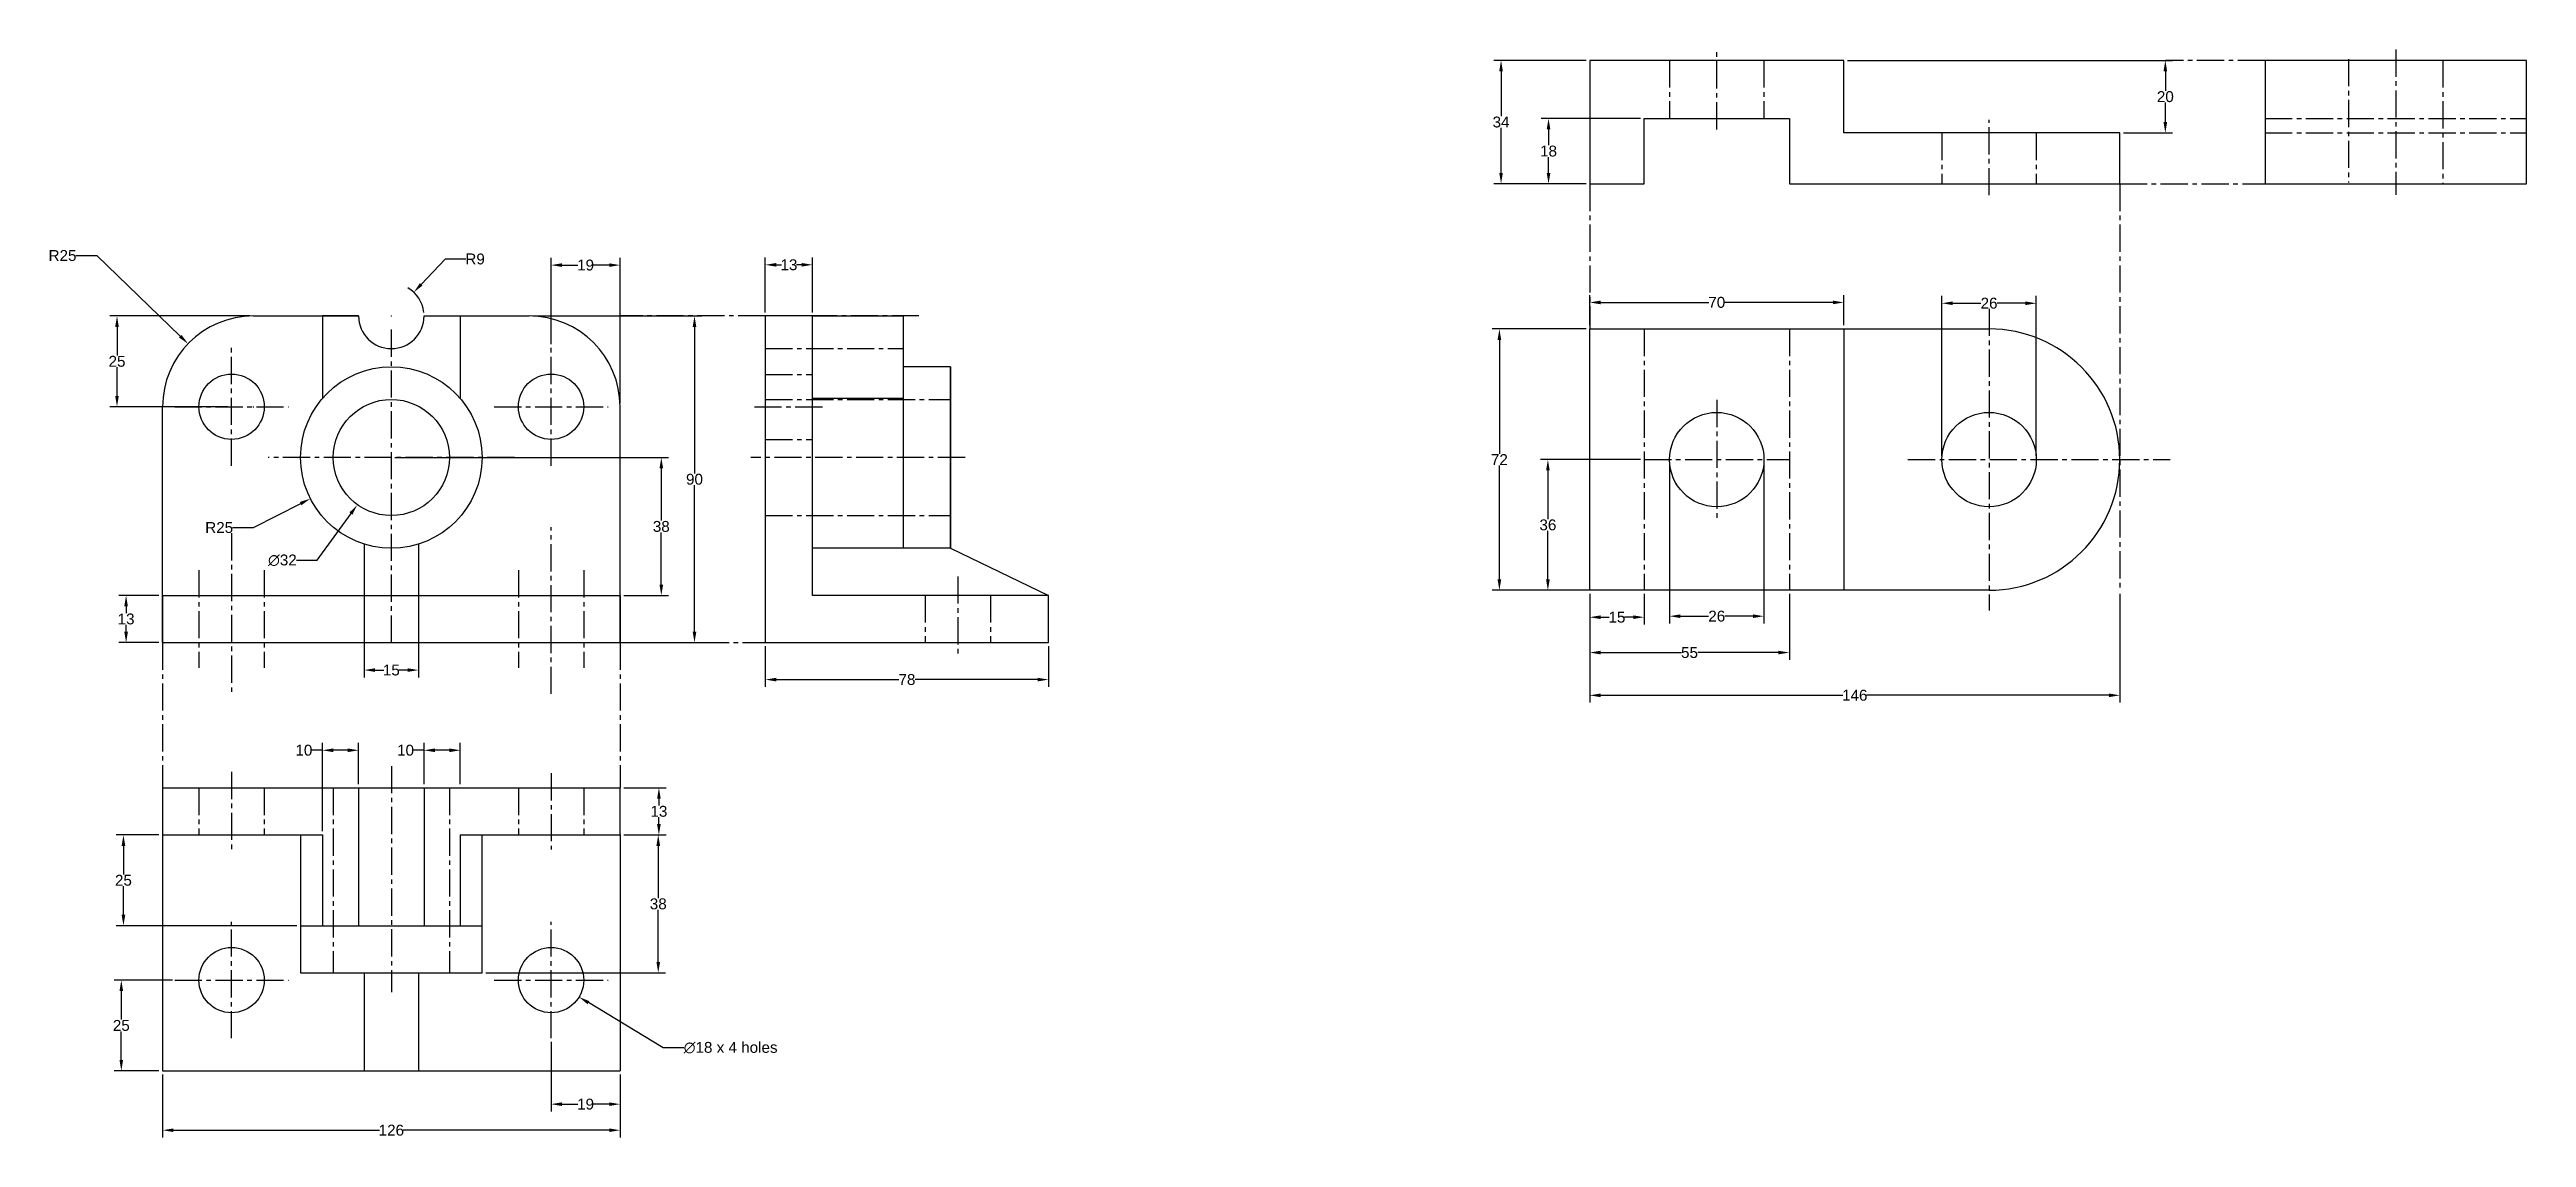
# Model space of a CAD drawing. Header units: inches. Extents: x -82 to 601, y -177 to 122.
import ezdxf

# ---------------------------------------------------------------- set-up
doc = ezdxf.new("R2010")
doc.units = ezdxf.units.IN
doc.header["$LTSCALE"] = 10
doc.header["$MEASUREMENT"] = 0
doc.linetypes.add('CENTER2', pattern=[1.125, 0.75, -0.125, 0.125, -0.125])
doc.layers.add('Center', color=121, linetype='CENTER2')
doc.layers.add('hidden', color=255, linetype='CENTER2')
doc.styles.get("Standard").update_dxf_attribs({"font": 'arial.ttf'})
doc.dimstyles.get("Standard").update_dxf_attribs({"dimtxt": 3, "dimasz": 3, "dimexe": 2, "dimexo": 1, "dimgap": 0.09, "dimtad": 0, "dimtih": 1, "dimtoh": 1, "dimdec": 0, "dimzin": 0, "dimdsep": 46, "dimtxsty": 'Standard', "dimcen": 0.09, "dimclrd": 3, "dimclre": 3, "dimclrt": 2, "dimadec": 0, "dimazin": 0, "dimtfac": 1, "dimtdec": 0, "dimtofl": 0, "dimtmove": 0, "dimatfit": 3, "dimfxl": 10, "dimtfillclr": 2, "dimtolj": 1, "dimtzin": 0, "dimlwd": -1, "dimarcsym": 1})

# ---------------------------------------------------------------- blocks, each defined once
blk = doc.blocks.new('*D1')
at = {"layer": 'Defpoints', "color": 0, "transparency": 16777216}
for p in [(-60.56, -28), (-50.51, -28), (-50.51, -41)]:
    blk.add_point(p, dxfattribs=at)
at = {"layer": 'hidden', "color": 3, "linetype": 'Continuous', "lineweight": -2, "transparency": 16777216}
for p, q in [((-51.51, -28), (-62.56, -28)), ((-51.51, -41), (-62.56, -41))]:
    blk.add_line(p, q, dxfattribs=at)
at = {"layer": 'hidden', "color": 3, "linetype": 'Continuous', "transparency": 16777216}
for p, q in [((-60.56, -31), (-60.56, -32.88)), ((-60.56, -38), (-60.56, -36.13))]:
    blk.add_line(p, q, dxfattribs=at)
at = {"layer": 'hidden', "color": 3, "transparency": 16777216}
for points in [[(-61.06, -31), (-60.06, -31), (-60.56, -28)], [(-61.06, -38), (-60.06, -38), (-60.56, -41)]]:
    blk.add_solid(points, dxfattribs=at)
at = {"layer": 'hidden', "color": 2, "transparency": 16777216, "insert": (-60.56, -34.5), "char_height": 3, "attachment_point": 5}
blk.add_mtext('\\A1;13', dxfattribs=at)
blk = doc.blocks.new('*D2')
at = {"layer": 'Defpoints', "color": 0, "transparency": 16777216}
for p in [(50.49, 49), (95.98, 49), (75.49, -41)]:
    blk.add_point(p, dxfattribs=at)
at = {"layer": 'hidden', "color": 3, "linetype": 'Continuous', "lineweight": -2, "transparency": 16777216}
for p, q in [((51.49, 49), (97.98, 49)), ((76.49, -41), (97.98, -41))]:
    blk.add_line(p, q, dxfattribs=at)
at = {"layer": 'hidden', "color": 3, "linetype": 'Continuous', "transparency": 16777216}
for p, q in [((95.98, 46), (95.98, 5.62)), ((95.98, -38), (95.98, 2.37))]:
    blk.add_line(p, q, dxfattribs=at)
at = {"layer": 'hidden', "color": 3, "transparency": 16777216}
for points in [[(95.48, 46), (96.48, 46), (95.98, 49)], [(95.48, -38), (96.48, -38), (95.98, -41)]]:
    blk.add_solid(points, dxfattribs=at)
at = {"layer": 'hidden', "color": 2, "transparency": 16777216, "insert": (95.98, 4), "char_height": 3, "attachment_point": 5}
blk.add_mtext('\\A1;90', dxfattribs=at)
blk = doc.blocks.new('*D3')
at = {"layer": 'Defpoints', "color": 0, "transparency": 16777216}
for p in [(-43.49, 41.36), (-25.51, 24)]:
    blk.add_point(p, dxfattribs=at)
at = {"layer": 'hidden', "color": 3, "linetype": 'Continuous', "transparency": 16777216}
for p, q in [((-74.39, 65.65), (-68.66, 65.65)), ((-68.66, 65.65), (-45.65, 43.44))]:
    blk.add_line(p, q, dxfattribs=at)
at = {"layer": 'hidden', "color": 3, "lineweight": -2, "transparency": 16777216}
for p, q in [((-25.6, 24), (-25.42, 24)), ((-25.51, 23.91), (-25.51, 24.09))]:
    blk.add_line(p, q, dxfattribs=at)
at = {"layer": 'hidden', "color": 3, "transparency": 16777216}
blk.add_solid([(-45.31, 43.8), (-46, 43.08), (-43.49, 41.36)], dxfattribs=at)
at = {"layer": 'hidden', "color": 2, "transparency": 16777216, "insert": (-78.07, 65.65), "char_height": 3, "attachment_point": 5}
blk.add_mtext('\\A1;R25', dxfattribs=at)
blk = doc.blocks.new('*D4')
at = {"layer": 'Defpoints', "color": 0, "transparency": 16777216}
for p in [(-63.06, 49), (-25.51, 49), (-31.51, 24)]:
    blk.add_point(p, dxfattribs=at)
at = {"layer": 'hidden', "color": 3, "linetype": 'Continuous', "lineweight": -2, "transparency": 16777216}
for p, q in [((-26.51, 49), (-65.06, 49)), ((-32.51, 24), (-65.06, 24))]:
    blk.add_line(p, q, dxfattribs=at)
at = {"layer": 'hidden', "color": 3, "linetype": 'Continuous', "transparency": 16777216}
for p, q in [((-63.06, 46), (-63.06, 38.12)), ((-63.06, 27), (-63.06, 34.87))]:
    blk.add_line(p, q, dxfattribs=at)
at = {"layer": 'hidden', "color": 3, "transparency": 16777216}
for points in [[(-63.56, 46), (-62.56, 46), (-63.06, 49)], [(-63.56, 27), (-62.56, 27), (-63.06, 24)]]:
    blk.add_solid(points, dxfattribs=at)
at = {"layer": 'hidden', "color": 2, "transparency": 16777216, "insert": (-63.06, 36.5), "char_height": 3, "attachment_point": 5}
blk.add_mtext('\\A1;25', dxfattribs=at)
blk = doc.blocks.new('*D5')
at = {"layer": 'Defpoints', "color": 0, "transparency": 16777216}
for p in [(75.49, 63.02), (56.49, 40.26), (75.49, 24)]:
    blk.add_point(p, dxfattribs=at)
at = {"layer": 'hidden', "color": 3, "linetype": 'Continuous', "lineweight": -2, "transparency": 16777216}
for p, q in [((56.49, 41.26), (56.49, 65.02)), ((75.49, 25), (75.49, 65.02))]:
    blk.add_line(p, q, dxfattribs=at)
at = {"layer": 'hidden', "color": 3, "linetype": 'Continuous', "transparency": 16777216}
for p, q in [((59.49, 63.02), (63.89, 63.02)), ((72.49, 63.02), (68.09, 63.02))]:
    blk.add_line(p, q, dxfattribs=at)
at = {"layer": 'hidden', "color": 3, "transparency": 16777216}
for points in [[(59.49, 63.52), (59.49, 62.52), (56.49, 63.02)], [(72.49, 63.52), (72.49, 62.52), (75.49, 63.02)]]:
    blk.add_solid(points, dxfattribs=at)
at = {"layer": 'hidden', "color": 2, "transparency": 16777216, "insert": (65.99, 63.02), "char_height": 3, "attachment_point": 5}
blk.add_mtext('\\A1;19', dxfattribs=at)
blk = doc.blocks.new('*D6')
at = {"layer": 'Defpoints', "color": 0, "transparency": 16777216}
for p in [(4.99, -20.93), (19.99, -20.93), (19.99, -48.57)]:
    blk.add_point(p, dxfattribs=at)
at = {"layer": 'hidden', "color": 3, "linetype": 'Continuous', "lineweight": -2, "transparency": 16777216}
for p, q in [((4.99, -21.93), (4.99, -50.57)), ((19.99, -21.93), (19.99, -50.57))]:
    blk.add_line(p, q, dxfattribs=at)
at = {"layer": 'hidden', "color": 3, "linetype": 'Continuous', "transparency": 16777216}
for p, q in [((7.99, -48.57), (10.38, -48.57)), ((16.99, -48.57), (14.6, -48.57))]:
    blk.add_line(p, q, dxfattribs=at)
at = {"layer": 'hidden', "color": 3, "transparency": 16777216}
for points in [[(7.99, -48.07), (7.99, -49.07), (4.99, -48.57)], [(16.99, -48.07), (16.99, -49.07), (19.99, -48.57)]]:
    blk.add_solid(points, dxfattribs=at)
at = {"layer": 'hidden', "color": 2, "transparency": 16777216, "insert": (12.49, -48.57), "char_height": 3, "attachment_point": 5}
blk.add_mtext('\\A1;15', dxfattribs=at)
blk = doc.blocks.new('*D7')
at = {"layer": 'Defpoints', "color": 0, "transparency": 16777216}
for p in [(12.49, 10), (86.84, 10), (75.49, -28)]:
    blk.add_point(p, dxfattribs=at)
at = {"layer": 'hidden', "color": 3, "linetype": 'Continuous', "lineweight": -2, "transparency": 16777216}
for p, q in [((13.49, 10), (88.84, 10)), ((76.49, -28), (88.84, -28))]:
    blk.add_line(p, q, dxfattribs=at)
at = {"layer": 'hidden', "color": 3, "linetype": 'Continuous', "transparency": 16777216}
for p, q in [((86.84, 7), (86.84, -7.38)), ((86.84, -25), (86.84, -10.63))]:
    blk.add_line(p, q, dxfattribs=at)
at = {"layer": 'hidden', "color": 3, "transparency": 16777216}
for points in [[(86.34, 7), (87.34, 7), (86.84, 10)], [(86.34, -25), (87.34, -25), (86.84, -28)]]:
    blk.add_solid(points, dxfattribs=at)
at = {"layer": 'hidden', "color": 2, "transparency": 16777216, "insert": (86.84, -9), "char_height": 3, "attachment_point": 5}
blk.add_mtext('\\A1;38', dxfattribs=at)
blk = doc.blocks.new('*D8')
at = {"layer": 'Defpoints', "color": 0, "transparency": 16777216}
for p in [(12.49, 10), (-9.8, -1.32)]:
    blk.add_point(p, dxfattribs=at)
at = {"layer": 'hidden', "color": 3, "lineweight": -2, "transparency": 16777216}
for p, q in [((12.4, 10), (12.58, 10)), ((12.49, 9.91), (12.49, 10.09))]:
    blk.add_line(p, q, dxfattribs=at)
at = {"layer": 'hidden', "color": 3, "linetype": 'Continuous', "transparency": 16777216}
for p, q in [((-25.5, -9.3), (-12.47, -2.68)), ((-31.23, -9.3), (-25.5, -9.3))]:
    blk.add_line(p, q, dxfattribs=at)
at = {"layer": 'hidden', "color": 3, "transparency": 16777216}
blk.add_solid([(-12.7, -2.24), (-12.25, -3.13), (-9.8, -1.32)], dxfattribs=at)
at = {"layer": 'hidden', "color": 2, "transparency": 16777216, "insert": (-34.92, -9.3), "char_height": 3, "attachment_point": 5}
blk.add_mtext('\\A1;R25', dxfattribs=at)
blk = doc.blocks.new('*D10')
at = {"color": 3, "linetype": 'Continuous', "transparency": 16777216}
for p, q in [((-6.51, -70.66), (-9.51, -70.66)), ((0.49, -70.66), (-3.51, -70.66))]:
    blk.add_line(p, q, dxfattribs=at)
at = {"color": 3, "linetype": 'Continuous', "lineweight": -2, "transparency": 16777216}
for p, q in [((-6.51, -93), (-6.51, -68.66)), ((3.49, -80), (3.49, -68.66))]:
    blk.add_line(p, q, dxfattribs=at)
at = {"color": 3, "transparency": 16777216}
for points in [[(-3.51, -70.16), (-3.51, -71.16), (-6.51, -70.66)], [(0.49, -70.16), (0.49, -71.16), (3.49, -70.66)]]:
    blk.add_solid(points, dxfattribs=at)
at = {"layer": 'Defpoints', "color": 0, "transparency": 16777216}
for p in [(-6.51, -70.66), (3.49, -81), (-6.51, -94)]:
    blk.add_point(p, dxfattribs=at)
at = {"color": 2, "transparency": 16777216, "insert": (-11.6, -70.66), "char_height": 3, "attachment_point": 5}
blk.add_mtext('\\A1;10', dxfattribs=at)
blk = doc.blocks.new('*D12')
at = {"color": 3, "linetype": 'Continuous', "transparency": 16777216}
for p, q in [((21.49, -70.66), (18.49, -70.66)), ((28.49, -70.66), (24.49, -70.66))]:
    blk.add_line(p, q, dxfattribs=at)
at = {"color": 3, "linetype": 'Continuous', "lineweight": -2, "transparency": 16777216}
for p, q in [((21.49, -80), (21.49, -68.66)), ((31.49, -80), (31.49, -68.66))]:
    blk.add_line(p, q, dxfattribs=at)
at = {"color": 3, "transparency": 16777216}
for points in [[(24.49, -70.16), (24.49, -71.16), (21.49, -70.66)], [(28.49, -70.16), (28.49, -71.16), (31.49, -70.66)]]:
    blk.add_solid(points, dxfattribs=at)
at = {"layer": 'Defpoints', "color": 0, "transparency": 16777216}
for p in [(21.49, -70.66), (21.49, -81), (31.49, -81)]:
    blk.add_point(p, dxfattribs=at)
at = {"color": 2, "transparency": 16777216, "insert": (16.4, -70.66), "char_height": 3, "attachment_point": 5}
blk.add_mtext('\\A1;10', dxfattribs=at)
blk = doc.blocks.new('*D13')
at = {"layer": 'Center', "color": 3, "lineweight": -2, "transparency": 16777216}
for p, q in [((56.4, -134), (56.58, -134)), ((56.49, -134.09), (56.49, -133.91))]:
    blk.add_line(p, q, dxfattribs=at)
at = {"layer": 'Center', "color": 3, "linetype": 'Continuous', "transparency": 16777216}
for p, q in [((87.34, -152.63), (66.76, -140.21)), ((93.08, -152.63), (87.34, -152.63))]:
    blk.add_line(p, q, dxfattribs=at)
at = {"layer": 'Center', "color": 3, "transparency": 16777216}
blk.add_solid([(67.02, -139.78), (66.51, -140.64), (64.2, -138.66)], dxfattribs=at)
at = {"layer": 'Defpoints', "color": 0, "transparency": 16777216}
for p in [(48.79, -129.35), (64.2, -138.66)]:
    blk.add_point(p, dxfattribs=at)
at = {"layer": 'Center', "color": 2, "transparency": 16777216, "insert": (105.94, -152.63), "char_height": 3, "attachment_point": 5}
blk.add_mtext('\\A1;∅18 x 4 holes', dxfattribs=at)
blk = doc.blocks.new('*D14')
at = {"color": 3, "linetype": 'Continuous', "lineweight": -2, "transparency": 16777216}
for p, q in [((115.49, 50), (115.49, 65.1)), ((128.49, 50), (128.49, 65.1))]:
    blk.add_line(p, q, dxfattribs=at)
at = {"color": 3, "linetype": 'Continuous', "transparency": 16777216}
for p, q in [((118.49, 63.1), (119.9, 63.1)), ((125.49, 63.1), (124.09, 63.1))]:
    blk.add_line(p, q, dxfattribs=at)
at = {"color": 3, "transparency": 16777216}
for points in [[(118.49, 63.6), (118.49, 62.6), (115.49, 63.1)], [(125.49, 63.6), (125.49, 62.6), (128.49, 63.1)]]:
    blk.add_solid(points, dxfattribs=at)
at = {"layer": 'Defpoints', "color": 0, "transparency": 16777216}
for p in [(128.49, 63.1), (115.49, 49), (128.49, 49)]:
    blk.add_point(p, dxfattribs=at)
at = {"color": 2, "transparency": 16777216, "insert": (121.99, 63.1), "char_height": 3, "attachment_point": 5}
blk.add_mtext('\\A1;13', dxfattribs=at)
blk = doc.blocks.new('*D19')
at = {"color": 3, "linetype": 'Continuous', "lineweight": -2, "transparency": 16777216}
for p, q in [((-51.51, -94), (-63.29, -94)), ((-13.51, -119), (-63.29, -119))]:
    blk.add_line(p, q, dxfattribs=at)
at = {"color": 3, "linetype": 'Continuous', "transparency": 16777216}
for p, q in [((-61.29, -97), (-61.29, -104.88)), ((-61.29, -116), (-61.29, -108.13))]:
    blk.add_line(p, q, dxfattribs=at)
at = {"color": 3, "transparency": 16777216}
for points in [[(-61.79, -97), (-60.79, -97), (-61.29, -94)], [(-61.79, -116), (-60.79, -116), (-61.29, -119)]]:
    blk.add_solid(points, dxfattribs=at)
at = {"layer": 'Defpoints', "color": 0, "transparency": 16777216}
for p in [(-50.51, -94), (-61.29, -119), (-12.51, -119)]:
    blk.add_point(p, dxfattribs=at)
at = {"color": 2, "transparency": 16777216, "insert": (-61.29, -106.5), "char_height": 3, "attachment_point": 5}
blk.add_mtext('\\A1;25', dxfattribs=at)
blk = doc.blocks.new('*D20')
at = {"color": 3, "linetype": 'Continuous', "lineweight": -2, "transparency": 16777216}
for p, q in [((76.49, -94), (88, -94)), ((38.49, -132), (88, -132))]:
    blk.add_line(p, q, dxfattribs=at)
at = {"color": 3, "linetype": 'Continuous', "transparency": 16777216}
for p, q in [((86, -97), (86, -111.38)), ((86, -129), (86, -114.63))]:
    blk.add_line(p, q, dxfattribs=at)
at = {"color": 3, "transparency": 16777216}
for points in [[(85.5, -97), (86.5, -97), (86, -94)], [(85.5, -129), (86.5, -129), (86, -132)]]:
    blk.add_solid(points, dxfattribs=at)
at = {"layer": 'Defpoints', "color": 0, "transparency": 16777216}
for p in [(75.49, -94), (86, -94), (37.49, -132)]:
    blk.add_point(p, dxfattribs=at)
at = {"color": 2, "transparency": 16777216, "insert": (86, -113), "char_height": 3, "attachment_point": 5}
blk.add_mtext('\\A1;38', dxfattribs=at)
blk = doc.blocks.new('*D21')
at = {"color": 3, "linetype": 'Continuous', "lineweight": -2, "transparency": 16777216}
for p, q in [((76.49, -81), (88.18, -81)), ((76.49, -94), (88.18, -94))]:
    blk.add_line(p, q, dxfattribs=at)
at = {"color": 3, "linetype": 'Continuous', "transparency": 16777216}
for p, q in [((86.18, -84), (86.18, -85.88)), ((86.18, -91), (86.18, -89.13))]:
    blk.add_line(p, q, dxfattribs=at)
at = {"color": 3, "transparency": 16777216}
for points in [[(85.68, -84), (86.68, -84), (86.18, -81)], [(85.68, -91), (86.68, -91), (86.18, -94)]]:
    blk.add_solid(points, dxfattribs=at)
at = {"layer": 'Defpoints', "color": 0, "transparency": 16777216}
for p in [(75.49, -81), (75.49, -94), (86.18, -94)]:
    blk.add_point(p, dxfattribs=at)
at = {"color": 2, "transparency": 16777216, "insert": (86.18, -87.5), "char_height": 3, "attachment_point": 5}
blk.add_mtext('\\A1;13', dxfattribs=at)
blk = doc.blocks.new('*D22')
at = {"color": 3, "linetype": 'Continuous', "transparency": 16777216}
for p, q in [((27.31, 64.7), (20.73, 57.72)), ((33.05, 64.7), (27.31, 64.7))]:
    blk.add_line(p, q, dxfattribs=at)
at = {"color": 3, "lineweight": -2, "transparency": 16777216}
for p, q in [((12.4, 49), (12.58, 49)), ((12.49, 48.91), (12.49, 49.09))]:
    blk.add_line(p, q, dxfattribs=at)
at = {"color": 3, "linetype": 'Continuous', "lineweight": -2, "transparency": 16777216}
blk.add_arc((12.49, 49), 9, 6.3662, 59.39363, dxfattribs=at)
at = {"color": 3, "transparency": 16777216}
blk.add_solid([(20.36, 58.07), (21.09, 57.38), (18.67, 55.54)], dxfattribs=at)
at = {"layer": 'Defpoints', "color": 0, "transparency": 16777216}
for p in [(18.67, 55.54), (12.49, 49)]:
    blk.add_point(p, dxfattribs=at)
at = {"color": 2, "transparency": 16777216, "insert": (35.56, 64.7), "char_height": 3, "attachment_point": 5}
blk.add_mtext('\\A1;R9', dxfattribs=at)
blk = doc.blocks.new('*D23')
at = {"color": 3, "lineweight": -2, "transparency": 16777216}
for p, q in [((12.4, 10), (12.58, 10)), ((12.49, 9.91), (12.49, 10.09))]:
    blk.add_line(p, q, dxfattribs=at)
at = {"color": 3, "linetype": 'Continuous', "transparency": 16777216}
for p, q in [((-7.9, -18.32), (1.39, -5.42)), ((-13.66, -18.32), (-7.9, -18.32))]:
    blk.add_line(p, q, dxfattribs=at)
at = {"color": 3, "transparency": 16777216}
blk.add_solid([(0.98, -5.13), (1.79, -5.71), (3.14, -2.99)], dxfattribs=at)
at = {"layer": 'Defpoints', "color": 0, "transparency": 16777216}
for p in [(21.84, 22.98), (3.14, -2.99)]:
    blk.add_point(p, dxfattribs=at)
at = {"color": 2, "transparency": 16777216, "insert": (-17.51, -18.32), "char_height": 3, "attachment_point": 5}
blk.add_mtext('\\A1;∅32', dxfattribs=at)
blk = doc.blocks.new('*D24')
at = {"color": 3, "linetype": 'Continuous', "lineweight": -2, "transparency": 16777216}
for p, q in [((115.49, -42), (115.49, -53.19)), ((193.49, -42), (193.49, -53.19))]:
    blk.add_line(p, q, dxfattribs=at)
at = {"color": 3, "linetype": 'Continuous', "transparency": 16777216}
for p, q in [((118.49, -51.19), (152.26, -51.19)), ((190.49, -51.19), (156.72, -51.19))]:
    blk.add_line(p, q, dxfattribs=at)
at = {"color": 3, "transparency": 16777216}
for points in [[(118.49, -50.69), (118.49, -51.69), (115.49, -51.19)], [(190.49, -50.69), (190.49, -51.69), (193.49, -51.19)]]:
    blk.add_solid(points, dxfattribs=at)
at = {"layer": 'Defpoints', "color": 0, "transparency": 16777216}
for p in [(115.49, -41), (193.49, -41), (193.49, -51.19)]:
    blk.add_point(p, dxfattribs=at)
at = {"color": 2, "transparency": 16777216, "insert": (154.49, -51.19), "char_height": 3, "attachment_point": 5}
blk.add_mtext('\\A1;78', dxfattribs=at)
blk = doc.blocks.new('*D25')
at = {"color": 3, "linetype": 'Continuous', "lineweight": -2, "transparency": 16777216}
for p, q in [((-50.51, -160), (-50.51, -177.36)), ((75.49, -160), (75.49, -177.36))]:
    blk.add_line(p, q, dxfattribs=at)
at = {"color": 3, "linetype": 'Continuous', "transparency": 16777216}
for p, q in [((-47.51, -175.36), (9.23, -175.36)), ((72.49, -175.36), (15.75, -175.36))]:
    blk.add_line(p, q, dxfattribs=at)
at = {"color": 3, "transparency": 16777216}
for points in [[(-47.51, -174.86), (-47.51, -175.86), (-50.51, -175.36)], [(72.49, -174.86), (72.49, -175.86), (75.49, -175.36)]]:
    blk.add_solid(points, dxfattribs=at)
at = {"layer": 'Defpoints', "color": 0, "transparency": 16777216}
for p in [(-50.51, -159), (75.49, -159), (75.49, -175.36)]:
    blk.add_point(p, dxfattribs=at)
at = {"color": 2, "transparency": 16777216, "insert": (12.49, -175.36), "char_height": 3, "attachment_point": 5}
blk.add_mtext('\\A1;126', dxfattribs=at)
blk = doc.blocks.new('*D26')
at = {"color": 3, "linetype": 'Continuous', "lineweight": -2, "transparency": 16777216}
for p, q in [((-47.81, -134), (-63.88, -134)), ((-51.51, -159), (-63.88, -159))]:
    blk.add_line(p, q, dxfattribs=at)
at = {"color": 3, "linetype": 'Continuous', "transparency": 16777216}
for p, q in [((-61.88, -137), (-61.88, -144.88)), ((-61.88, -156), (-61.88, -148.13))]:
    blk.add_line(p, q, dxfattribs=at)
at = {"color": 3, "transparency": 16777216}
for points in [[(-62.38, -137), (-61.38, -137), (-61.88, -134)], [(-62.38, -156), (-61.38, -156), (-61.88, -159)]]:
    blk.add_solid(points, dxfattribs=at)
at = {"layer": 'Defpoints', "color": 0, "transparency": 16777216}
for p in [(-46.81, -134), (-61.88, -159), (-50.51, -159)]:
    blk.add_point(p, dxfattribs=at)
at = {"color": 2, "transparency": 16777216, "insert": (-61.88, -146.5), "char_height": 3, "attachment_point": 5}
blk.add_mtext('\\A1;25', dxfattribs=at)
blk = doc.blocks.new('*D27')
at = {"color": 3, "linetype": 'Continuous', "lineweight": -2, "transparency": 16777216}
for p, q in [((56.49, -151.03), (56.49, -170.18)), ((75.49, -160), (75.49, -170.18))]:
    blk.add_line(p, q, dxfattribs=at)
at = {"color": 3, "linetype": 'Continuous', "transparency": 16777216}
for p, q in [((59.49, -168.18), (63.89, -168.18)), ((72.49, -168.18), (68.09, -168.18))]:
    blk.add_line(p, q, dxfattribs=at)
at = {"color": 3, "transparency": 16777216}
for points in [[(59.49, -167.68), (59.49, -168.68), (56.49, -168.18)], [(72.49, -167.68), (72.49, -168.68), (75.49, -168.18)]]:
    blk.add_solid(points, dxfattribs=at)
at = {"layer": 'Defpoints', "color": 0, "transparency": 16777216}
for p in [(56.49, -150.03), (75.49, -159), (75.49, -168.18)]:
    blk.add_point(p, dxfattribs=at)
at = {"color": 2, "transparency": 16777216, "insert": (65.99, -168.18), "char_height": 3, "attachment_point": 5}
blk.add_mtext('\\A1;19', dxfattribs=at)
blk = doc.blocks.new('*D29')
at = {"color": 3, "linetype": 'Continuous', "lineweight": -2, "transparency": 16777216}
for p, q in [((342.53, 46.43), (342.53, 54.74)), ((412.53, 46.43), (412.53, 54.74))]:
    blk.add_line(p, q, dxfattribs=at)
at = {"color": 3, "linetype": 'Continuous', "transparency": 16777216}
for p, q in [((345.53, 52.74), (375.31, 52.74)), ((409.53, 52.74), (379.75, 52.74))]:
    blk.add_line(p, q, dxfattribs=at)
at = {"color": 3, "transparency": 16777216}
for points in [[(345.53, 53.24), (345.53, 52.24), (342.53, 52.74)], [(409.53, 53.24), (409.53, 52.24), (412.53, 52.74)]]:
    blk.add_solid(points, dxfattribs=at)
at = {"layer": 'Defpoints', "color": 0, "transparency": 16777216}
for p in [(412.53, 52.74), (342.53, 45.43), (412.53, 45.43)]:
    blk.add_point(p, dxfattribs=at)
at = {"color": 2, "transparency": 16777216, "insert": (377.53, 52.74), "char_height": 3, "attachment_point": 5}
blk.add_mtext('\\A1;70', dxfattribs=at)
blk = doc.blocks.new('*D30')
at = {"color": 3, "linetype": 'Continuous', "lineweight": -2, "transparency": 16777216}
for p, q in [((342.53, -27.57), (342.53, -36)), ((357.53, -27.57), (357.53, -36))]:
    blk.add_line(p, q, dxfattribs=at)
at = {"color": 3, "linetype": 'Continuous', "transparency": 16777216}
for p, q in [((345.53, -34), (347.92, -34)), ((354.53, -34), (352.14, -34))]:
    blk.add_line(p, q, dxfattribs=at)
at = {"color": 3, "transparency": 16777216}
for points in [[(345.53, -33.5), (345.53, -34.5), (342.53, -34)], [(354.53, -33.5), (354.53, -34.5), (357.53, -34)]]:
    blk.add_solid(points, dxfattribs=at)
at = {"layer": 'Defpoints', "color": 0, "transparency": 16777216}
for p in [(342.53, -26.57), (357.53, -26.57), (357.53, -34)]:
    blk.add_point(p, dxfattribs=at)
at = {"color": 2, "transparency": 16777216, "insert": (350.03, -34), "char_height": 3, "attachment_point": 5}
blk.add_mtext('\\A1;15', dxfattribs=at)
blk = doc.blocks.new('*D31')
at = {"color": 3, "linetype": 'Continuous', "lineweight": -2, "transparency": 16777216}
for p, q in [((342.53, -27.57), (342.53, -45.74)), ((397.53, -27.57), (397.53, -45.74))]:
    blk.add_line(p, q, dxfattribs=at)
at = {"color": 3, "linetype": 'Continuous', "transparency": 16777216}
for p, q in [((345.53, -43.74), (367.78, -43.74)), ((394.53, -43.74), (372.28, -43.74))]:
    blk.add_line(p, q, dxfattribs=at)
at = {"color": 3, "transparency": 16777216}
for points in [[(345.53, -43.24), (345.53, -44.24), (342.53, -43.74)], [(394.53, -43.24), (394.53, -44.24), (397.53, -43.74)]]:
    blk.add_solid(points, dxfattribs=at)
at = {"layer": 'Defpoints', "color": 0, "transparency": 16777216}
for p in [(342.53, -26.57), (397.53, -26.57), (397.53, -43.74)]:
    blk.add_point(p, dxfattribs=at)
at = {"color": 2, "transparency": 16777216, "insert": (370.03, -43.74), "char_height": 3, "attachment_point": 5}
blk.add_mtext('\\A1;55', dxfattribs=at)
blk = doc.blocks.new('*D32')
at = {"color": 3, "linetype": 'Continuous', "lineweight": -2, "transparency": 16777216}
for p, q in [((439.53, 10.43), (439.53, 54.51)), ((465.53, 10.43), (465.53, 54.51))]:
    blk.add_line(p, q, dxfattribs=at)
at = {"color": 3, "linetype": 'Continuous', "transparency": 16777216}
for p, q in [((442.53, 52.51), (450.26, 52.51)), ((462.53, 52.51), (454.79, 52.51))]:
    blk.add_line(p, q, dxfattribs=at)
at = {"color": 3, "transparency": 16777216}
for points in [[(442.53, 53.01), (442.53, 52.01), (439.53, 52.51)], [(462.53, 53.01), (462.53, 52.01), (465.53, 52.51)]]:
    blk.add_solid(points, dxfattribs=at)
at = {"layer": 'Defpoints', "color": 0, "transparency": 16777216}
for p in [(465.53, 52.51), (439.53, 9.43), (465.53, 9.43)]:
    blk.add_point(p, dxfattribs=at)
at = {"color": 2, "transparency": 16777216, "insert": (452.53, 52.51), "char_height": 3, "attachment_point": 5}
blk.add_mtext('\\A1;26', dxfattribs=at)
blk = doc.blocks.new('*D33')
at = {"color": 3, "linetype": 'Continuous', "lineweight": -2, "transparency": 16777216}
for p, q in [((356.53, 9.43), (329.02, 9.43)), ((363.53, -26.57), (329.02, -26.57))]:
    blk.add_line(p, q, dxfattribs=at)
at = {"color": 3, "linetype": 'Continuous', "transparency": 16777216}
for p, q in [((331.02, 6.43), (331.02, -6.95)), ((331.02, -23.57), (331.02, -10.19))]:
    blk.add_line(p, q, dxfattribs=at)
at = {"color": 3, "transparency": 16777216}
for points in [[(330.52, 6.43), (331.52, 6.43), (331.02, 9.43)], [(330.52, -23.57), (331.52, -23.57), (331.02, -26.57)]]:
    blk.add_solid(points, dxfattribs=at)
at = {"layer": 'Defpoints', "color": 0, "transparency": 16777216}
for p in [(357.53, 9.43), (331.02, -26.57), (364.53, -26.57)]:
    blk.add_point(p, dxfattribs=at)
at = {"color": 2, "transparency": 16777216, "insert": (331.02, -8.57), "char_height": 3, "attachment_point": 5}
blk.add_mtext('\\A1;36', dxfattribs=at)
blk = doc.blocks.new('*D34')
at = {"color": 3, "linetype": 'Continuous', "lineweight": -2, "transparency": 16777216}
for p, q in [((364.53, 8.43), (364.53, -35.72)), ((390.53, 8.43), (390.53, -35.72))]:
    blk.add_line(p, q, dxfattribs=at)
at = {"color": 3, "linetype": 'Continuous', "transparency": 16777216}
for p, q in [((367.53, -33.72), (375.26, -33.72)), ((387.53, -33.72), (379.79, -33.72))]:
    blk.add_line(p, q, dxfattribs=at)
at = {"color": 3, "transparency": 16777216}
for points in [[(367.53, -33.22), (367.53, -34.22), (364.53, -33.72)], [(387.53, -33.22), (387.53, -34.22), (390.53, -33.72)]]:
    blk.add_solid(points, dxfattribs=at)
at = {"layer": 'Defpoints', "color": 0, "transparency": 16777216}
for p in [(364.53, 9.43), (390.53, 9.43), (390.53, -33.72)]:
    blk.add_point(p, dxfattribs=at)
at = {"color": 2, "transparency": 16777216, "insert": (377.53, -33.72), "char_height": 3, "attachment_point": 5}
blk.add_mtext('\\A1;26', dxfattribs=at)
blk = doc.blocks.new('*D35')
at = {"color": 3, "linetype": 'Continuous', "lineweight": -2, "transparency": 16777216}
for p, q in [((342.53, -27.57), (342.53, -57.52)), ((488.53, -27.57), (488.53, -57.52))]:
    blk.add_line(p, q, dxfattribs=at)
at = {"color": 3, "linetype": 'Continuous', "transparency": 16777216}
for p, q in [((345.53, -55.52), (412.27, -55.52)), ((485.53, -55.52), (418.79, -55.52))]:
    blk.add_line(p, q, dxfattribs=at)
at = {"color": 3, "transparency": 16777216}
for points in [[(345.53, -55.02), (345.53, -56.02), (342.53, -55.52)], [(485.53, -55.02), (485.53, -56.02), (488.53, -55.52)]]:
    blk.add_solid(points, dxfattribs=at)
at = {"layer": 'Defpoints', "color": 0, "transparency": 16777216}
for p in [(342.53, -26.57), (488.53, -26.57), (488.53, -55.52)]:
    blk.add_point(p, dxfattribs=at)
at = {"color": 2, "transparency": 16777216, "insert": (415.53, -55.52), "char_height": 3, "attachment_point": 5}
blk.add_mtext('\\A1;146', dxfattribs=at)
blk = doc.blocks.new('*D41')
at = {"layer": 'Defpoints', "color": 0, "transparency": 16777216}
for p in [(357.53, 103.43), (331.19, 85.43), (342.53, 85.43)]:
    blk.add_point(p, dxfattribs=at)
at = {"layer": 'hidden', "color": 3, "linetype": 'Continuous', "lineweight": -2, "transparency": 16777216}
for p, q in [((356.53, 103.43), (329.19, 103.43)), ((341.53, 85.43), (329.19, 85.43))]:
    blk.add_line(p, q, dxfattribs=at)
at = {"layer": 'hidden', "color": 3, "linetype": 'Continuous', "transparency": 16777216}
for p, q in [((331.19, 100.43), (331.19, 96.05)), ((331.19, 88.43), (331.19, 92.81))]:
    blk.add_line(p, q, dxfattribs=at)
at = {"layer": 'hidden', "color": 3, "transparency": 16777216}
for points in [[(330.69, 100.43), (331.69, 100.43), (331.19, 103.43)], [(330.69, 88.43), (331.69, 88.43), (331.19, 85.43)]]:
    blk.add_solid(points, dxfattribs=at)
at = {"layer": 'hidden', "color": 2, "transparency": 16777216, "insert": (331.19, 94.43), "char_height": 3, "attachment_point": 5}
blk.add_mtext('\\A1;18', dxfattribs=at)
blk = doc.blocks.new('*D42')
at = {"layer": 'Defpoints', "color": 0, "transparency": 16777216}
for p in [(412.53, 119.43), (488.53, 99.43), (501.07, 99.43)]:
    blk.add_point(p, dxfattribs=at)
at = {"layer": 'hidden', "color": 3, "linetype": 'Continuous', "lineweight": -2, "transparency": 16777216}
for p, q in [((413.53, 119.43), (503.07, 119.43)), ((489.53, 99.43), (503.07, 99.43))]:
    blk.add_line(p, q, dxfattribs=at)
at = {"layer": 'hidden', "color": 3, "linetype": 'Continuous', "transparency": 16777216}
for p, q in [((501.07, 116.43), (501.07, 111.05)), ((501.07, 102.43), (501.07, 107.81))]:
    blk.add_line(p, q, dxfattribs=at)
at = {"layer": 'hidden', "color": 3, "transparency": 16777216}
for points in [[(500.57, 116.43), (501.57, 116.43), (501.07, 119.43)], [(500.57, 102.43), (501.57, 102.43), (501.07, 99.43)]]:
    blk.add_solid(points, dxfattribs=at)
at = {"layer": 'hidden', "color": 2, "transparency": 16777216, "insert": (501.07, 109.43), "char_height": 3, "attachment_point": 5}
blk.add_mtext('\\A1;20', dxfattribs=at)
blk = doc.blocks.new('*D43')
at = {"layer": 'Defpoints', "color": 0, "transparency": 16777216}
for p in [(342.53, 45.43), (317.66, -26.57), (342.53, -26.57)]:
    blk.add_point(p, dxfattribs=at)
at = {"layer": 'hidden', "color": 3, "linetype": 'Continuous', "lineweight": -2, "transparency": 16777216}
for p, q in [((341.53, 45.43), (315.66, 45.43)), ((341.53, -26.57), (315.66, -26.57))]:
    blk.add_line(p, q, dxfattribs=at)
at = {"layer": 'hidden', "color": 3, "linetype": 'Continuous', "transparency": 16777216}
for p, q in [((317.66, 42.43), (317.66, 11.02)), ((317.66, -23.57), (317.66, 7.83))]:
    blk.add_line(p, q, dxfattribs=at)
at = {"layer": 'hidden', "color": 3, "transparency": 16777216}
for points in [[(317.16, 42.43), (318.16, 42.43), (317.66, 45.43)], [(317.16, -23.57), (318.16, -23.57), (317.66, -26.57)]]:
    blk.add_solid(points, dxfattribs=at)
at = {"layer": 'hidden', "color": 2, "transparency": 16777216, "insert": (317.66, 9.43), "char_height": 3, "attachment_point": 5}
blk.add_mtext('\\A1;72', dxfattribs=at)
blk = doc.blocks.new('*D44')
at = {"layer": 'Defpoints', "color": 0, "transparency": 16777216}
for p in [(342.53, 119.43), (318.12, 85.43), (342.53, 85.43)]:
    blk.add_point(p, dxfattribs=at)
at = {"layer": 'hidden', "color": 3, "linetype": 'Continuous', "lineweight": -2, "transparency": 16777216}
for p, q in [((341.53, 119.43), (316.12, 119.43)), ((341.53, 85.43), (316.12, 85.43))]:
    blk.add_line(p, q, dxfattribs=at)
at = {"layer": 'hidden', "color": 3, "linetype": 'Continuous', "transparency": 16777216}
for p, q in [((318.12, 116.43), (318.12, 104.05)), ((318.12, 88.43), (318.12, 100.81))]:
    blk.add_line(p, q, dxfattribs=at)
at = {"layer": 'hidden', "color": 3, "transparency": 16777216}
for points in [[(317.62, 116.43), (318.62, 116.43), (318.12, 119.43)], [(317.62, 88.43), (318.62, 88.43), (318.12, 85.43)]]:
    blk.add_solid(points, dxfattribs=at)
at = {"layer": 'hidden', "color": 2, "transparency": 16777216, "insert": (318.12, 102.43), "char_height": 3, "attachment_point": 5}
blk.add_mtext('\\A1;34', dxfattribs=at)

msp = doc.modelspace()

# ---------------------------------------------------------------- linework, layer by layer
for p, q in [((412.53, 119.43), (342.53, 119.43)), ((342.53, 119.43), (342.53, 85.43)), ((412.53, 99.43), (412.53, 119.43)), ((528.53, 119.43), (528.53, 85.43)), ((600.53, 119.43), (528.53, 119.43)), ((600.53, 85.43), (600.53, 119.43)), ((357.53, 85.43), (357.53, 103.43)), ((357.53, 103.43), (397.53, 103.43)), ((397.53, 103.43), (397.53, 85.43)), ((452.53, 99.43), (412.53, 99.43)), ((488.53, 99.43), (452.53, 99.43)), ((488.53, 85.43), (488.53, 99.43)), ((342.53, 85.43), (357.53, 85.43)), ((397.53, 85.43), (412.53, 85.43)), ((412.53, 85.43), (488.53, 85.43)), ((528.53, 85.43), (600.53, 85.43)), ((-25.51, 49), (3.49, 49)), ((3.49, 49), (-6.51, 49)), ((3.49, 49), (-6.51, 49)), ((-6.51, 49), (-6.51, 26.24)), ((21.49, 49), (50.49, 49)), ((31.49, 49), (31.49, 26.24)), ((115.49, 49), (115.49, -41)), ((128.49, 49), (115.49, 49)), ((128.49, -28), (128.49, 49)), ((128.49, 49), (153.49, 49)), ((153.49, 49), (153.49, -15)), ((153.49, 49), (153.49, 26.25)), ((342.53, -26.57), (342.53, 45.43)), ((342.53, 45.43), (452.53, 45.43)), ((412.53, 45.43), (412.53, -26.57)), ((166.49, 35), (153.49, 35)), ((166.49, -15), (166.49, 35)), ((166.49, 35), (166.49, -15)), ((166.49, 35), (166.49, -15)), ((-50.51, -41), (-50.51, 24)), ((75.49, -41), (75.49, 24)), ((153.49, 26.25), (128.49, 26.25)), ((4.99, -13.85), (4.99, -28)), ((19.99, -13.85), (19.99, -28)), ((166.49, -15), (128.49, -15)), ((166.49, -15), (193.49, -28)), ((452.53, -26.57), (342.53, -26.57)), ((-50.51, -28), (75.49, -28)), ((-50.51, -28), (-50.51, -41)), ((75.49, -28), (75.49, -41)), ((193.49, -28), (128.49, -28)), ((193.49, -41), (193.49, -28)), ((-50.51, -41), (75.49, -41)), ((115.49, -41), (193.49, -41)), ((-50.51, -81), (3.49, -81)), ((-50.51, -81), (-50.51, -94)), ((3.49, -81), (3.49, -119)), ((3.49, -81), (21.49, -81)), ((21.49, -81), (21.49, -119)), ((21.49, -81), (75.49, -81)), ((75.49, -94), (75.49, -81)), ((-50.51, -94), (-6.51, -94)), ((-50.51, -94), (-50.51, -159)), ((-12.51, -94), (-12.51, -132)), ((-6.51, -94), (-6.51, -119)), ((31.49, -94), (31.49, -119)), ((31.49, -94), (75.49, -94)), ((37.49, -132), (37.49, -94)), ((75.49, -94), (75.49, -159)), ((-12.51, -119), (37.49, -119)), ((-12.51, -132), (37.49, -132)), ((4.99, -132), (4.99, -159)), ((19.99, -132), (19.99, -159)), ((-50.51, -159), (75.49, -159))]:
    msp.add_line(p, q)
for centre, radius in [((12.49, 10), 25), ((-31.51, 24), 9), ((56.49, 24), 9), ((12.49, 10), 16), ((377.53, 9.43), 13), ((452.53, 9.43), 13), ((-31.51, -134), 9), ((56.49, -134), 9)]:
    msp.add_circle(centre, radius)
for centre, radius, start, end in [((-25.51, 24), 25, 90, 180), ((12.49, 49), 9, 180, 0), ((50.49, 24), 25, 0, 90), ((452.53, 9.43), 36, 270, 90)]:
    msp.add_arc(centre, radius, start, end)
at = {"layer": 'Center'}
for p, q in [((377.53, 100.43), (377.53, 122.43)), ((564.53, 122.43), (564.53, 82.43)), ((452.53, 82.27), (452.53, 103.06)), ((157.79, 49), (115.49, 49)), ((452.53, 51), (452.53, -32.15)), ((12.49, -41), (12.49, 45.56)), ((-31.51, 7.73), (-31.51, 40.26)), ((56.49, 7.73), (56.49, 40.26)), ((-47.18, 24), (-15.83, 24)), ((40.82, 24), (72.17, 24)), ((112.49, 24), (131.49, 24)), ((377.53, 25.88), (377.53, -7.02)), ((46.38, 10), (-21.4, 10)), ((170.49, 10), (111.49, 10)), ((357.53, 9.43), (397.53, 9.43)), ((430.19, 9.43), (502.39, 9.43)), ((-31.51, -10.83), (-31.51, -55.13)), ((56.49, -55.13), (56.49, -9.22)), ((168.49, -22.75), (168.49, -45.04)), ((12.49, -75), (12.49, -137.35)), ((-31.51, -76.62), (-31.51, -98.82)), ((56.49, -77), (56.49, -98)), ((-31.51, -150.03), (-31.51, -117.98)), ((56.49, -150.03), (56.49, -117.98)), ((-47.18, -134), (-15.83, -134)), ((40.82, -134), (72.17, -134))]:
    msp.add_line(p, q, dxfattribs=at)
at = {"layer": 'hidden'}
for p, q in [((364.53, 119.43), (364.53, 103.43)), ((390.53, 119.43), (390.53, 103.43)), ((528.53, 119.43), (501.07, 119.43)), ((551.53, 119.79), (551.53, 85.79)), ((577.53, 119.43), (577.53, 85.43)), ((528.53, 103.43), (600.53, 103.43)), ((439.53, 99.43), (439.53, 85.43)), ((465.53, 99.43), (465.53, 85.43)), ((528.53, 99.43), (600.53, 99.43)), ((342.53, 85.43), (342.53, 45.43)), ((488.53, 85.43), (488.53, -26.57)), ((488.53, 85.43), (528.53, 85.43)), ((115.49, 49), (75.49, 49)), ((357.53, 45.43), (357.53, -26.57)), ((397.53, 45.43), (397.53, -26.57)), ((115.49, 40), (153.49, 40)), ((115.49, 32.91), (128.49, 32.91)), ((115.49, 26), (166.49, 26)), ((115.49, 15), (128.49, 15)), ((115.49, -6), (166.49, -6)), ((-40.51, -21.06), (-40.51, -47.95)), ((-22.51, -21.06), (-22.51, -47.95)), ((47.49, -21.06), (47.49, -47.95)), ((65.49, -21.06), (65.49, -47.95)), ((-31.51, -28), (-31.51, -28)), ((-31.51, -28), (-31.51, -28)), ((-31.51, -28), (-31.51, -28)), ((-31.51, -28), (-31.51, -28)), ((-31.51, -28), (-31.51, -28)), ((-31.51, -28), (-31.51, -28)), ((-31.51, -28), (-31.51, -28)), ((-31.51, -28), (-31.51, -28)), ((159.49, -28), (159.49, -41)), ((177.49, -28), (177.49, -41)), ((-50.51, -41), (-50.51, -81)), ((75.49, -41), (75.49, -81)), ((75.49, -41), (115.49, -41)), ((-40.51, -81), (-40.51, -94)), ((-22.51, -81), (-22.51, -94)), ((-3.51, -81), (-3.51, -132)), ((28.49, -81), (28.49, -132)), ((47.49, -81), (47.49, -94)), ((65.49, -81), (65.49, -94))]:
    msp.add_line(p, q, dxfattribs=at)

# ---------------------------------------------------------------- dimensions: what is measured, and where the dimension line sits
dim = msp.add_radius_dim(center=(12.49, 49), mpoint=(18.67, 55.54), dimstyle='Standard')
dim.commit()
dim.dimension.update_dxf_attribs({"geometry": '*D22', "text_midpoint": (35.56, 64.7), "dimtype": 164})
for base, p1, p2, picture, middle in [((128.49, 63.1), (115.49, 49), (128.49, 49), '*D14', (121.99, 63.1)), ((412.53, 52.74), (342.53, 45.43), (412.53, 45.43), '*D29', (377.53, 52.74)), ((465.53, 52.51), (439.53, 9.43), (465.53, 9.43), '*D32', (452.53, 52.51)), ((397.53, -43.74), (342.53, -26.57), (397.53, -26.57), '*D31', (370.03, -43.74)), ((488.53, -55.52), (342.53, -26.57), (488.53, -26.57), '*D35', (415.53, -55.52)), ((193.49, -51.19), (115.49, -41), (193.49, -41), '*D24', (154.49, -51.19)), ((-6.51, -70.66), (3.49, -81), (-6.51, -94), '*D10', (-11.6, -70.66)), ((21.49, -70.66), (31.49, -81), (21.49, -81), '*D12', (16.4, -70.66))]:
    dim = msp.add_linear_dim(base=base, p1=p1, p2=p2, dimstyle='Standard')
    dim.commit()
    dim.dimension.update_dxf_attribs({"geometry": picture, "text_midpoint": middle})
dim = msp.add_diameter_dim_2p(p1=(21.84, 22.98), p2=(3.14, -2.99), dimstyle='Standard')
dim.commit()
dim.dimension.update_dxf_attribs({"geometry": '*D23', "text_midpoint": (-17.51, -18.32), "dimtype": 163})
for base, p1, p2, picture, middle in [((331.02, -26.57), (357.53, 9.43), (364.53, -26.57), '*D33', (331.02, -8.57)), ((86.18, -94), (75.49, -81), (75.49, -94), '*D21', (86.18, -87.5)), ((-61.88, -159), (-46.81, -134), (-50.51, -159), '*D26', (-61.88, -146.5))]:
    dim = msp.add_linear_dim(base=base, p1=p1, p2=p2, angle=90, dimstyle='Standard')
    dim.commit()
    dim.dimension.update_dxf_attribs({"geometry": picture, "text_midpoint": middle})
for base, p1, p2, picture, middle in [((390.53, -33.72), (364.53, 9.43), (390.53, 9.43), '*D34', (377.53, -33.72)), ((357.53, -34), (342.53, -26.57), (357.53, -26.57), '*D30', (350.03, -34)), ((75.49, -168.18), (56.49, -150.03), (75.49, -159), '*D27', (65.99, -168.18)), ((75.49, -175.36), (-50.51, -159), (75.49, -159), '*D25', (12.49, -175.36))]:
    dim = msp.add_linear_dim(base=base, p1=p1, p2=p2, dimstyle='Standard')
    dim.commit()
    dim.dimension.update_dxf_attribs({"geometry": picture, "text_midpoint": middle, "dimtype": 160})
for base, p1, p2, picture, middle in [((-61.29, -119), (-50.51, -94), (-12.51, -119), '*D19', (-61.29, -106.5)), ((86, -94), (37.49, -132), (75.49, -94), '*D20', (86, -113))]:
    dim = msp.add_linear_dim(base=base, p1=p1, p2=p2, angle=90, dimstyle='Standard')
    dim.commit()
    dim.dimension.update_dxf_attribs({"geometry": picture, "text_midpoint": middle, "dimtype": 160})
at = {"layer": 'Center'}
dim = msp.add_diameter_dim_2p(p1=(48.79, -129.35), p2=(64.2, -138.66), text='<> x 4 holes', dimstyle='Standard', dxfattribs=at)
dim.commit()
dim.dimension.update_dxf_attribs({"geometry": '*D13', "text_midpoint": (105.94, -152.63), "dimtype": 163})
at = {"layer": 'hidden'}
for base, p1, p2, picture, middle in [((318.12, 85.43), (342.53, 119.43), (342.53, 85.43), '*D44', (318.12, 102.43)), ((501.07, 99.43), (412.53, 119.43), (488.53, 99.43), '*D42', (501.07, 109.43)), ((331.19, 85.43), (357.53, 103.43), (342.53, 85.43), '*D41', (331.19, 94.43)), ((317.66, -26.57), (342.53, 45.43), (342.53, -26.57), '*D43', (317.66, 9.43))]:
    dim = msp.add_linear_dim(base=base, p1=p1, p2=p2, angle=90, dimstyle='Standard', dxfattribs=at)
    dim.commit()
    dim.dimension.update_dxf_attribs({"geometry": picture, "text_midpoint": middle})
for center, mpoint, picture, middle in [((-25.51, 24), (-43.49, 41.36), '*D3', (-78.07, 65.65)), ((12.49, 10), (-9.8, -1.32), '*D8', (-34.92, -9.3))]:
    dim = msp.add_radius_dim(center=center, mpoint=mpoint, dimstyle='Standard', dxfattribs=at)
    dim.commit()
    dim.dimension.update_dxf_attribs({"geometry": picture, "text_midpoint": middle, "dimtype": 164})
for base, p1, p2, picture, middle in [((75.49, 63.02), (56.49, 40.26), (75.49, 24), '*D5', (65.99, 63.02)), ((19.99, -48.57), (4.99, -20.93), (19.99, -20.93), '*D6', (12.49, -48.57))]:
    dim = msp.add_linear_dim(base=base, p1=p1, p2=p2, dimstyle='Standard', dxfattribs=at)
    dim.commit()
    dim.dimension.update_dxf_attribs({"geometry": picture, "text_midpoint": middle})
for base, p1, p2, picture, middle in [((-63.06, 49), (-31.51, 24), (-25.51, 49), '*D4', (-63.06, 36.5)), ((95.98, 49), (75.49, -41), (50.49, 49), '*D2', (95.98, 4)), ((86.84, 10), (75.49, -28), (12.49, 10), '*D7', (86.84, -9)), ((-60.56, -28), (-50.51, -41), (-50.51, -28), '*D1', (-60.56, -34.5))]:
    dim = msp.add_linear_dim(base=base, p1=p1, p2=p2, angle=90, dimstyle='Standard', dxfattribs=at)
    dim.commit()
    dim.dimension.update_dxf_attribs({"geometry": picture, "text_midpoint": middle, "dimtype": 160})

doc.saveas('drawing.dxf')
